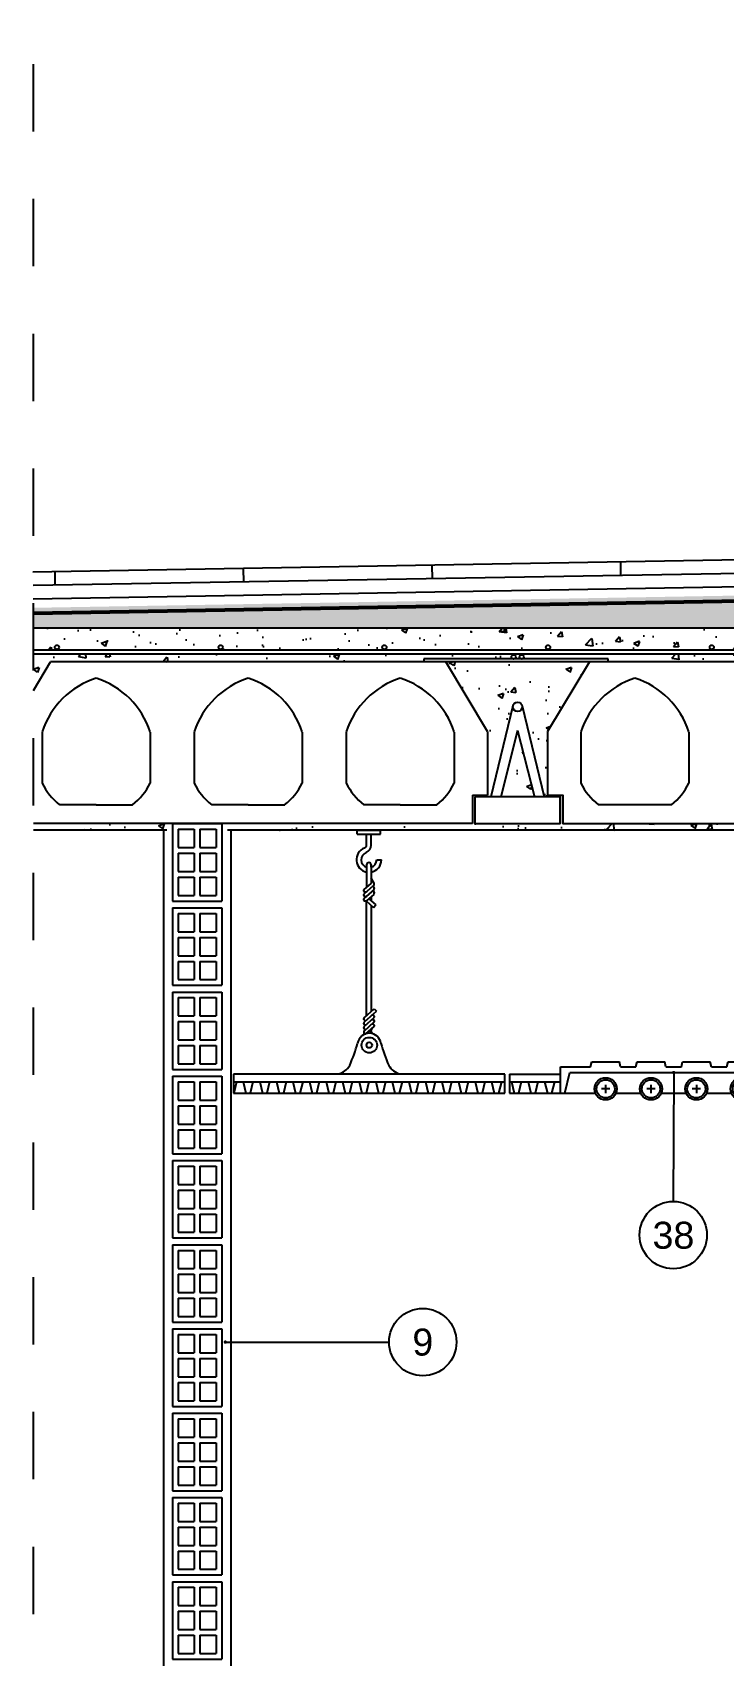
# Model space of a CAD drawing. Header units: millimetres. Extents: x 329.7 to 341.5, y 196.8 to 208.7.
# Drawn here: x 336.68 to 337.706, y 203.404 to 205.819 of the extents above; entities that cross this region are included whole.
import ezdxf
from ezdxf.enums import TextEntityAlignment as Align

# ---------------------------------------------------------------- set-up
doc = ezdxf.new("R2010")
doc.units = ezdxf.units.MM
for name, pattern in [('CYPELINEA', [0]), ('TRAZO_Y_PUNTO', [1, 0.5, -0.25, 0, -0.25]), ('TRAZOS', [0.75, 0.5, -0.25]), ('TRAZOS2', [9.525, 6.35, -3.175])]:
    doc.linetypes.add(name, pattern=pattern)
for name, color, linetype in [('0-CYPE2', 4, 'CYPELINEA'), ('01', 9, 'Continuous'), ('013', 1, 'Continuous'), ('015', 1, 'Continuous'), ('CIANO', 4, 'Continuous'), ('FONDO', 1, 'Continuous'), ('MIA', 3, 'Continuous'), ('MUROS', 2, 'Continuous'), ('sombra', 9, 'Continuous')]:
    doc.layers.add(name, color=color, linetype=linetype)
doc.styles.add('romans', font='romans.shx')
doc.styles.add('SMALL', font='ARIAL.TTF', dxfattribs={"height": 0.1})
doc.dimstyles.new('20', dxfattribs={"dimscale": 0.02, "dimtxt": 2, "dimasz": 1, "dimexe": 1, "dimexo": 1, "dimgap": 1, "dimtad": 0, "dimtih": 1, "dimtoh": 1, "dimzin": 1, "dimdsep": 46, "dimtxsty": 'romans', "dimblk1": 'ARCHTICK', "dimblk2": 'DOTSMALL', "dimsah": 1, "dimcen": 0.5, "dimclrd": 1, "dimclre": 1, "dimclrt": 4, "dimadec": 0, "dimazin": 0, "dimtfac": 1, "dimtofl": 0, "dimtmove": 0, "dimatfit": 3, "dimldrblk": 'DOTSMALL', "dimfxl": 1, "dimtolj": 1, "dimtzin": 0, "dimarcsym": 0})
pattern_1 = [(50, (-466.01069, -634.69205), (0.086071222, -0.007530256), [0.009, -0.099]), (355, (-466.01069, -634.69205), (-0.01665016, 0.090263056), [0.0072, -0.0792]), (100.4514, (-466.00352, -634.69268), (0.069421126, 0.082732745), [0.007648823, -0.0841370534]), (46.1842, (-466.01069, -634.66805), (0.128068926, -0.019862282), [0.0135, -0.1485]), (96.6356, (-466.00002, -634.6697), (0.112159525, 0.116894145), [0.011473235, -0.12620556]), (351.1842, (-466.01069, -634.66805), (0.112159433, 0.116894232), [0.0108, -0.1188]), (21, (-465.99869, -634.67405), (0.0716288463, -0.048314267), [0.009, -0.099]), (326, (-465.99869, -634.67405), (0.02919784, 0.0870180054), [0.0072, -0.0792]), (71.4514, (-465.99272, -634.67808), (0.1008267154, 0.0387036596), [0.007648823, -0.0841370534]), (37.5, (-466.01069, -634.69205), (0.0014591826, 0.0399472625), [0, -0.07824, 0, -0.0804, 0, -0.0795]), (7.5, (-466.01069, -634.69205), (0.0315683445, 0.0473294054), [0, -0.04584, 0, -0.07644, 0, -0.0303]), (327.5, (-466.03745, -634.69205), (0.0640586923, -0.0027065846), [0, -0.03, 0, -0.0936, 0, -0.1242]), (317.5, (-466.04945, -634.69205), (0.0699823403, 0.012012598), [0, -0.039, 0, -0.06216, 0, -0.0882])]

# ---------------------------------------------------------------- blocks, each defined once
blk = doc.blocks.new('A$C58C35A27')
at = {"layer": 'MIA'}
for p, q in [((-0.0366, 0.115), (0.0366, 0.115)), ((-0.0366, 0.115), (-0.0366, 0)), ((-0.0282, 0.1066), (-0.0042, 0.1066)), ((-0.0282, 0.1066), (-0.0282, 0.0795)), ((-0.0042, 0.1066), (-0.0042, 0.0795)), ((0.0042, 0.1066), (0.0282, 0.1066)), ((0.0042, 0.1066), (0.0042, 0.0795)), ((0.0282, 0.1066), (0.0282, 0.0795)), ((0.0366, 0.115), (0.0366, 0)), ((-0.0282, 0.0795), (-0.0042, 0.0795)), ((0.0042, 0.0795), (0.0282, 0.0795)), ((-0.0282, 0.0711), (-0.0042, 0.0711)), ((-0.0282, 0.0711), (-0.0282, 0.0439)), ((-0.0042, 0.0711), (-0.0042, 0.0439)), ((0.0042, 0.0711), (0.0282, 0.0711)), ((0.0042, 0.0711), (0.0042, 0.0439)), ((0.0282, 0.0711), (0.0282, 0.0439)), ((-0.0282, 0.0439), (-0.0042, 0.0439)), ((-0.0282, 0.0355), (-0.0042, 0.0355)), ((-0.0282, 0.0355), (-0.0282, 0.0084)), ((-0.0042, 0.0355), (-0.0042, 0.0084)), ((0.0042, 0.0439), (0.0282, 0.0439)), ((0.0042, 0.0355), (0.0282, 0.0355)), ((0.0042, 0.0355), (0.0042, 0.0084)), ((0.0282, 0.0355), (0.0282, 0.0084)), ((-0.0366, 0), (0.0366, 0)), ((-0.0282, 0.0084), (-0.0042, 0.0084)), ((0.0042, 0.0084), (0.0282, 0.0084))]:
    blk.add_line(p, q, dxfattribs=at)
blk = doc.blocks.new('A$C4C2F35BB')
at = {"layer": 'FONDO'}
for p, q in [((0.0068, 0.0283), (0.0824, 0.0283)), ((0.0068, 0.0283), (0.0068, 0)), ((0.0824, 0.039), (0.1272, 0.039)), ((0.0824, 0), (0.0824, 0.039)), ((0.089, 0), (0.0966, 0.0304)), ((0.0966, 0.0304), (0.4046, 0.0304)), ((0.1272, 0.039), (0.1291, 0.0465)), ((0.1291, 0.0465), (0.1699, 0.0465)), ((0.1718, 0.039), (0.1699, 0.0465)), ((0.1718, 0.039), (0.1946, 0.039)), ((0.1946, 0.039), (0.1965, 0.0465)), ((0.1965, 0.0465), (0.2373, 0.0465)), ((0.2391, 0.039), (0.2373, 0.0465)), ((0.2391, 0.039), (0.262, 0.039)), ((0.262, 0.039), (0.2639, 0.0465)), ((0.2639, 0.0465), (0.3047, 0.0465)), ((0.3065, 0.039), (0.3047, 0.0465)), ((0.3065, 0.039), (0.3294, 0.039)), ((0.3294, 0.039), (0.3313, 0.0465)), ((0.3313, 0.0465), (0.3721, 0.0465)), ((0.3739, 0.039), (0.3721, 0.0465)), ((0.3739, 0.039), (0.4188, 0.039)), ((0.4121, 0), (0.4046, 0.0304)), ((0.4188, 0.039), (0.4188, 0)), ((0.4188, 0.0283), (0.4943, 0.0283)), ((0.4943, 0), (0.4943, 0.0283)), ((0.0068, 0.0169), (0.0824, 0.0169)), ((0.0098, 0.0169), (0.0138, 0)), ((0.0242, 0.0169), (0.0202, 0)), ((0.0344, 0.0169), (0.0384, 0)), ((0.0488, 0.0169), (0.0448, 0)), ((0.059, 0.0169), (0.063, 0)), ((0.0734, 0.0169), (0.0694, 0)), ((0.1161, 0), (0.1342, 0)), ((0.1557, 0.0063), (0.1433, 0.0063)), ((0.1495, 0.0125), (0.1495, 0)), ((0.1648, 0), (0.2016, 0)), ((0.2231, 0.0063), (0.2107, 0.0063)), ((0.2169, 0.0125), (0.2169, 0)), ((0.2322, 0), (0.269, 0)), ((0.2905, 0.0063), (0.2781, 0.0063)), ((0.2843, 0.0125), (0.2843, 0)), ((0.2995, 0), (0.3364, 0)), ((0.3579, 0.0063), (0.3455, 0.0063)), ((0.3517, 0.0125), (0.3517, 0)), ((0.4188, 0.0169), (0.4943, 0.0169)), ((0.4278, 0.0169), (0.4318, 0)), ((0.4422, 0.0169), (0.4382, 0)), ((0.4523, 0.0169), (0.4563, 0)), ((0.4668, 0.0169), (0.4628, 0)), ((0.4769, 0.0169), (0.4809, 0)), ((0.4914, 0.0169), (0.4874, 0)), ((0.0068, 0), (0.1161, 0)), ((0.3669, 0), (0.4943, 0))]:
    blk.add_line(p, q, dxfattribs=at)
for centre, radius in [((0.1495, 0.0063), 0.0165), ((0.1495, 0.0063), 0.0135), ((0.2169, 0.0063), 0.0165), ((0.2169, 0.0063), 0.0135), ((0.2843, 0.0063), 0.0165), ((0.2843, 0.0063), 0.0135), ((0.3517, 0.0063), 0.0165), ((0.3517, 0.0063), 0.0135)]:
    blk.add_circle(centre, radius, dxfattribs=at)
blk = doc.blocks.new('_DOTSMALL')
at = {"color": 0, "linetype": 'ByBlock', "const_width": 0.5}
blk.add_lwpolyline([(-0.0625, 0, 1), (0.0625, 0, 1)], format="xyb", close=True, dxfattribs=at)

msp = doc.modelspace()

# ---------------------------------------------------------------- hatches: boundary and pattern name
at = {"layer": 'sombra', "linetype": 'Continuous', "ltscale": 0.07}
h = msp.add_hatch(dxfattribs=at)
h.set_pattern_fill('AR-SAND', color=256, scale=0.01, style=0)
h.set_pattern_definition([(37.5, (-466.010691, -634.69205), (-0.00062993358, 0.0192682377), [0, -0.0152, 0, -0.017, 0, -0.01625]), (7.5, (-466.010691, -634.69205), (0.01769776705, 0.02822146065), [0, -0.0082, 0, -0.0137, 0, -0.00525]), (327.5, (-466.022991, -634.69205), (0.03114141862, 5.659054e-05), [0, -0.005, 0, -0.018, 0, -0.0235]), (317.5, (-466.022991, -634.69205), (0.03006126605, 0.00877675565), [0, -0.0025, 0, -0.0118, 0, -0.0135])])
h.paths.add_polyline_path([(336.6817, 204.9655), (336.6817, 204.9354), (338.1145, 204.9354), (338.1145, 204.9904)])
h = msp.add_hatch(dxfattribs=at)
h.set_pattern_fill('AR-CONC,_O', color=256, scale=0.012)
h.set_pattern_definition(pattern_1)
h.paths.add_polyline_path([(337.5075, 204.886), (337.2933, 204.886), (337.3558, 204.7818), (337.3558, 204.6877), (337.3334, 204.6877), (337.3334, 204.6454), (336.6817, 204.6454), (336.6817, 204.6354), (338.3745, 204.6354), (338.3745, 204.9354), (338.3645, 204.9354), (338.3645, 204.6454), (338.2638, 204.6454), (338.137, 204.6454), (338.137, 204.685), (338.1609, 204.685), (338.1935, 204.8201, -0.81661), (338.2073, 204.8201), (338.2399, 204.685), (338.2638, 204.685), (338.2638, 204.6454), (338.3645, 204.6454), (338.3645, 204.9354), (336.6817, 204.9354), (336.6817, 204.9033), (338.2637, 204.9033), (338.2637, 204.897), (337.9285, 204.897), (336.6817, 204.897), (336.6817, 204.843), (336.7071, 204.8854), (337.2614, 204.8854), (337.2614, 204.8897), (337.3931, 204.8897, -0.300077), (337.3912, 204.8926, -1), (337.3975, 204.8926, -0.300077), (337.3956, 204.8897), (337.4052, 204.8897, -0.300077), (337.4033, 204.8926, -1), (337.4096, 204.8926, -0.300077), (337.4077, 204.8897), (337.5351, 204.8897), (337.5351, 204.8854), (338.0614, 204.8854), (338.0614, 204.8897), (338.1931, 204.8897, -0.300077), (338.1912, 204.8926, -1), (338.1975, 204.8926, -0.300077), (338.1956, 204.8897), (338.2052, 204.8897, -0.300077), (338.2033, 204.8926, -1), (338.2096, 204.8926, -0.300077), (338.2077, 204.8897), (338.2637, 204.8897), (338.2637, 204.886), (338.0933, 204.886), (338.1558, 204.7818), (338.1558, 204.6877), (338.1334, 204.6877), (338.1334, 204.6454), (337.4674, 204.6454), (337.4674, 204.6877), (337.4596, 204.6877), (337.445, 204.6877), (337.445, 204.7818)])
h.paths.add_polyline_path([(337.4073, 204.8201), (337.4399, 204.685), (337.4638, 204.685), (337.4638, 204.6454), (337.337, 204.6454), (337.337, 204.685), (337.3609, 204.685), (337.3935, 204.8201, -0.81661)], flags=17)
h.paths.add_polyline_path([(337.4425, 204.907, -1), (337.4489, 204.907, -1)], flags=17)
h.paths.add_polyline_path([(337.1994, 204.907, -1), (337.2058, 204.907, -1)], flags=17)
h.paths.add_polyline_path([(337.692, 204.907, -1), (337.6856, 204.907, -1)], flags=17)
h.paths.add_polyline_path([(337.8004, 204.9154), (337.8004, 204.9254), (338.3365, 204.9254, -0.414214), (338.3545, 204.9074), (338.3545, 204.6734, -0.414214), (338.3365, 204.6554), (338.3045, 204.6554, -0.414214), (338.2865, 204.6734), (338.2865, 204.9074, -0.11565), (338.2883, 204.9154)], flags=17)
h.paths.add_polyline_path([(336.9563, 204.907, -1), (336.9626, 204.907, -1)], flags=17)
h.paths.add_polyline_path([(337.9351, 204.907, -1), (337.9288, 204.907, -1)], flags=16)
h.paths.add_polyline_path([(336.7132, 204.907, -1), (336.7195, 204.907, -1)], flags=17)
h.paths.add_polyline_path([(338.1712, 204.907, -1), (338.1649, 204.907, -1)], flags=16)
h.paths.add_polyline_path([(338.3205, 204.6654, -0.414214), (338.3125, 204.6734, -1), (338.3285, 204.6734, -0.414214), (338.3205, 204.6654), (338.3365, 204.6654, 0.414214), (338.3445, 204.6734), (338.3445, 204.8899), (338.317, 204.8625), (338.31, 204.8696), (338.3421, 204.9017, 0.668179), (338.3365, 204.9154, -0.668179), (338.3421, 204.9017), (338.31, 204.8696), (338.317, 204.8625), (338.3445, 204.8899), (338.3445, 204.6734, -0.414214), (338.3365, 204.6654)], flags=16)
h.paths.add_polyline_path([(338.3285, 204.9074, -1), (338.3125, 204.9074, -1)], flags=0)
h = msp.add_hatch(dxfattribs=at)
h.set_pattern_fill('AR-CONC,_O', color=256, scale=0.012)
h.set_pattern_definition(pattern_1)
h.paths.add_polyline_path([(337.4004, 204.7836), (337.3753, 204.685), (337.4255, 204.685)], flags=16)
h.paths.add_polyline_path([(338.2004, 204.7836), (338.1753, 204.685), (338.2255, 204.685)], flags=16)
h.paths.add_polyline_path([(338.3645, 204.9354), (336.6817, 204.9354), (336.6817, 204.9033), (338.2637, 204.9033), (338.2637, 204.897), (337.9285, 204.897), (336.6817, 204.897), (336.6817, 204.843), (336.7071, 204.8854), (337.2614, 204.8854), (337.2614, 204.8897), (337.3931, 204.8897, -0.300077), (337.3912, 204.8926, -1), (337.3975, 204.8926, -0.300077), (337.3956, 204.8897), (337.4052, 204.8897, -0.300077), (337.4033, 204.8926, -1), (337.4096, 204.8926, -0.300077), (337.4077, 204.8897), (337.5351, 204.8897), (337.5351, 204.8854), (338.0614, 204.8854), (338.0614, 204.8897), (338.1931, 204.8897, -0.300077), (338.1912, 204.8926, -1), (338.1975, 204.8926, -0.300077), (338.1956, 204.8897), (338.2052, 204.8897, -0.300077), (338.2033, 204.8926, -1), (338.2096, 204.8926, -0.300077), (338.2077, 204.8897), (338.2637, 204.8897), (338.2637, 204.886), (338.0933, 204.886), (338.1558, 204.7818), (338.1558, 204.6877), (338.1334, 204.6877), (338.1334, 204.6454), (337.4674, 204.6454), (337.4674, 204.6877), (337.445, 204.6877), (337.445, 204.7818), (337.5075, 204.886), (337.2933, 204.886), (337.3558, 204.7818), (337.3558, 204.6877), (337.3334, 204.6877), (337.3334, 204.6454), (336.6817, 204.6454), (336.6817, 204.6354), (338.3745, 204.6354), (338.3745, 204.9354), (338.3645, 204.9354), (338.3645, 204.6454), (338.2638, 204.6454), (338.137, 204.6454), (338.137, 204.685), (338.1609, 204.685), (338.1935, 204.8201, -0.81661), (338.2073, 204.8201), (338.2399, 204.685), (338.2638, 204.685), (338.2638, 204.6454), (338.3645, 204.6454)])
h.paths.add_polyline_path([(338.3365, 204.9154, -0.668179), (338.3421, 204.9017), (338.31, 204.8696), (338.317, 204.8625), (338.3492, 204.8946, 0.668179), (338.3365, 204.9254), (337.8004, 204.9254), (337.8004, 204.9154)], flags=17)
h.paths.add_polyline_path([(338.3125, 204.6734, -1), (338.3285, 204.6734, -1)], flags=17)
h.paths.add_polyline_path([(338.3125, 204.9074, -1), (338.3285, 204.9074, -1)], flags=16)
h.paths.add_polyline_path([(338.1649, 204.907, -1), (338.1712, 204.907, -1)], flags=16)
h.paths.add_polyline_path([(337.9288, 204.907, -1), (337.9351, 204.907, -1)], flags=16)
h.paths.add_polyline_path([(337.6856, 204.907, -1), (337.692, 204.907, -1)], flags=17)
h.paths.add_polyline_path([(337.4638, 204.685), (337.4638, 204.6454), (337.337, 204.6454), (337.337, 204.685), (337.3609, 204.685), (337.3935, 204.8201, -0.81661), (337.4073, 204.8201), (337.4399, 204.685)], flags=17)
h.paths.add_polyline_path([(337.4425, 204.907, -1), (337.4489, 204.907, -1)], flags=17)
h.paths.add_polyline_path([(337.1994, 204.907, -1), (337.2058, 204.907, -1)], flags=17)
h.paths.add_polyline_path([(336.9563, 204.907, -1), (336.9626, 204.907, -1)], flags=17)
h.paths.add_polyline_path([(336.7132, 204.907, -1), (336.7195, 204.907, -1)], flags=17)

# ---------------------------------------------------------------- linework, layer by layer
at = {"layer": '0-CYPE2', "color": 5, "linetype": 'TRAZO_Y_PUNTO', "ltscale": 0.05, "const_width": 0.003}
msp.add_lwpolyline([(338.1145, 204.9354), (338.1145, 204.9354), (336.6817, 204.9354), (338.1145, 204.9354), (338.1145, 204.9803)], dxfattribs=at)
at = {"layer": '01'}
for p, q in [((338.1134, 205.0433), (336.6806, 205.0184)), ((338.1138, 205.0233), (336.681, 204.9984)), ((338.1141, 205.0033), (336.6813, 204.9784)), ((338.1145, 204.9833), (336.6817, 204.9584)), ((338.1145, 204.9803), (336.6817, 204.9554))]:
    msp.add_line(p, q, dxfattribs=at)
at = {"layer": '01', "linetype": 'Continuous', "ltscale": 0.07}
for p, q in [((336.714, 204.999), (336.7136, 205.019)), ((336.9939, 205.0038), (336.9936, 205.0238)), ((337.2739, 205.0087), (337.2735, 205.0287)), ((337.5538, 205.0136), (337.5535, 205.0336)), ((337.5538, 205.0136), (337.5535, 205.0336))]:
    msp.add_line(p, q, dxfattribs=at)
at = {"layer": '013'}
for p, q in [((338.3745, 204.9354), (336.6817, 204.9354)), ((336.6817, 204.9033), (338.2637, 204.9033)), ((336.6817, 204.897), (337.9284, 204.897)), ((336.6817, 204.843), (336.7071, 204.8854)), ((337.2937, 204.8854), (336.7071, 204.8854)), ((337.5351, 204.8897), (337.2614, 204.8897)), ((337.2614, 204.8897), (337.2614, 204.886)), ((337.2937, 204.886), (337.5351, 204.886)), ((337.3558, 204.7818), (337.2937, 204.8854)), ((337.5351, 204.886), (337.5351, 204.8897)), ((337.3935, 204.8201), (337.3609, 204.685)), ((337.4073, 204.8201), (337.4399, 204.685)), ((336.6945, 204.7812), (336.6945, 204.7054)), ((336.8548, 204.7812), (336.8548, 204.7054)), ((336.9202, 204.7812), (336.9202, 204.7054)), ((337.0806, 204.7812), (337.0806, 204.7054)), ((337.146, 204.7812), (337.146, 204.7054)), ((337.3063, 204.7812), (337.3063, 204.7054)), ((337.3558, 204.7818), (337.3558, 204.6877)), ((337.4004, 204.7836), (337.3753, 204.685)), ((337.4004, 204.7836), (337.4255, 204.685)), ((337.4945, 204.7812), (337.4945, 204.7054)), ((337.6548, 204.7812), (337.6548, 204.7054)), ((337.3334, 204.6877), (337.3558, 204.6877)), ((337.3334, 204.6877), (337.3334, 204.6454)), ((337.3334, 204.6877), (337.3412, 204.6877)), ((336.7746, 204.6733), (336.7205, 204.6733)), ((336.7746, 204.6733), (336.8288, 204.6733)), ((337.0004, 204.6733), (336.9462, 204.6733)), ((337.0004, 204.6733), (337.0546, 204.6733)), ((337.2262, 204.6733), (337.172, 204.6733)), ((337.2262, 204.6733), (337.2803, 204.6733)), ((337.3334, 204.6454), (336.6817, 204.6454)), ((337.4674, 204.6454), (338.1334, 204.6454))]:
    msp.add_line(p, q, dxfattribs=at)
for points in [[(337.4596, 204.6877), (337.4674, 204.6877), (337.4674, 204.6454), (338.1334, 204.6454), (338.1334, 204.6877), (338.1558, 204.6877), (338.1558, 204.7818), (338.0937, 204.8854), (337.5071, 204.8854), (337.445, 204.7818), (337.445, 204.6877), (337.4674, 204.6877)], [(337.6288, 204.6733), (337.5746, 204.6733), (337.5205, 204.6733)]]:
    msp.add_lwpolyline(points, dxfattribs=at)
msp.add_lwpolyline([(337.337, 204.685), (337.337, 204.6454), (337.4638, 204.6454), (337.4638, 204.685), (337.4638, 204.6454), (337.4638, 204.685)], close=True, dxfattribs=at)
for centre, radius in [((336.7164, 204.907), 0.00317), ((336.9595, 204.907), 0.00317), ((337.2026, 204.907), 0.00317), ((337.3944, 204.8926), 0.00317), ((337.4065, 204.8926), 0.00317), ((337.4457, 204.907), 0.00317), ((337.6888, 204.907), 0.00317), ((337.4004, 204.8187), 0.00703)]:
    msp.add_circle(centre, radius, dxfattribs=at)
at = {"layer": '013', "ltscale": 1.5}
for centre in [(337.6316, 204.0347), (337.2597, 203.8759)]:
    msp.add_circle(centre, 0.05, dxfattribs=at)
at = {"layer": '013'}
for centre, radius, start, end in [((336.8121, 204.7433), 0.1236, 107.6458, 162.1197), ((336.7372, 204.7433), 0.1236, 17.8803, 72.3542), ((337.0379, 204.7433), 0.1236, 107.6458, 162.1197), ((336.9629, 204.7433), 0.1236, 17.8803, 72.3542), ((337.2636, 204.7433), 0.1236, 107.6458, 162.1197), ((337.1887, 204.7433), 0.1236, 17.8803, 72.3542), ((337.6121, 204.7433), 0.1236, 107.6458, 162.1197), ((337.5372, 204.7433), 0.1236, 17.8803, 72.3542), ((336.7746, 204.7437), 0.0888, 205.4902, 232.4232), ((336.7746, 204.7437), 0.0888, 307.5768, 334.5098), ((337.0004, 204.7437), 0.0888, 205.4902, 232.4232), ((337.0004, 204.7437), 0.0888, 307.5768, 334.5098), ((337.2262, 204.7437), 0.0888, 205.4902, 232.4232), ((337.2262, 204.7437), 0.0888, 307.5768, 334.5098), ((337.5746, 204.7437), 0.0888, 205.4902, 232.4232), ((337.5746, 204.7437), 0.0888, 307.5768, 334.5098)]:
    msp.add_arc(centre, radius, start, end, dxfattribs=at)
at = {"layer": '015', "linetype": 'TRAZOS2', "ltscale": 0.007}
msp.add_line((336.6817, 199.0723), (336.6817, 206.1606), dxfattribs=at)
at = {"layer": '015', "linetype": 'TRAZOS', "ltscale": 0.05, "const_width": 0.003}
msp.add_lwpolyline([(338.1145, 204.9818), (336.6817, 204.9569)], dxfattribs=at)
at = {"layer": 'FONDO'}
for p, q in [((337.1622, 204.6296), (337.1622, 204.6354)), ((337.1622, 204.6354), (337.1969, 204.6354)), ((337.1622, 204.6296), (337.1969, 204.6296)), ((337.1761, 204.6135), (337.1761, 204.6296)), ((337.1831, 204.6135), (337.1831, 204.6296)), ((337.1969, 204.6296), (337.1969, 204.6354)), ((337.1763, 204.5841), (337.1763, 204.5508)), ((337.1832, 204.5806), (337.1829, 204.5841)), ((337.1829, 204.5841), (337.1829, 204.5571)), ((337.1912, 204.5916), (337.1982, 204.5916)), ((337.1912, 204.5916), (337.1982, 204.5916)), ((337.1826, 204.5564), (337.1723, 204.5473)), ((337.1876, 204.557), (337.1829, 204.5648)), ((337.186, 204.5528), (337.1723, 204.5407)), ((337.1868, 204.547), (337.1723, 204.534)), ((337.1734, 204.544), (337.1746, 204.5438)), ((337.1734, 204.5374), (337.1746, 204.5372)), ((337.1734, 204.5307), (337.1746, 204.5306)), ((337.1734, 204.5307), (337.1746, 204.5306)), ((337.1757, 204.5307), (337.1867, 204.5209)), ((337.1763, 204.3607), (337.1763, 204.5302)), ((337.1868, 204.5403), (337.1766, 204.5312)), ((337.1796, 204.5339), (337.19, 204.5246)), ((337.1829, 204.5368), (337.1829, 204.5309)), ((337.1877, 204.55), (337.1877, 204.5488)), ((337.1877, 204.5434), (337.1877, 204.5422)), ((337.1837, 204.3673), (337.1837, 204.5236)), ((337.1867, 204.5209), (337.19, 204.5246)), ((337.173, 204.3578), (337.1874, 204.3706)), ((337.173, 204.3512), (337.1907, 204.3669)), ((337.1864, 204.3608), (337.1852, 204.3609)), ((337.1874, 204.3706), (337.1907, 204.3669)), ((337.1721, 204.3547), (337.1721, 204.356)), ((337.1721, 204.3481), (337.1721, 204.3493)), ((337.1721, 204.3415), (337.1721, 204.3427)), ((337.173, 204.3446), (337.1875, 204.3575)), ((337.173, 204.3379), (337.1875, 204.3509)), ((337.1753, 204.3334), (337.1875, 204.3442)), ((337.1815, 204.3348), (337.1834, 204.3388)), ((337.1834, 204.3356), (337.1825, 204.3369)), ((337.1834, 204.3388), (337.1845, 204.3416)), ((337.1864, 204.3542), (337.1852, 204.3543)), ((337.1864, 204.3475), (337.1852, 204.3477)), ((337.1811, 204.334), (337.1815, 204.3348)), ((337.185, 204.3335), (337.1834, 204.3356)), ((337.3816, 204.2737), (336.9787, 204.2737)), ((336.9787, 204.2737), (336.9787, 204.2454)), ((337.3816, 204.2454), (337.3816, 204.2737)), ((336.9787, 204.2622), (337.3793, 204.2622)), ((336.9787, 204.2454), (337.3816, 204.2454)), ((336.9829, 204.2622), (336.9789, 204.2454)), ((336.9931, 204.2622), (336.9971, 204.2454)), ((337.0075, 204.2622), (337.0035, 204.2454)), ((337.0177, 204.2622), (337.0217, 204.2454)), ((337.0321, 204.2622), (337.0281, 204.2454)), ((337.0422, 204.2622), (337.0462, 204.2454)), ((337.0567, 204.2622), (337.0527, 204.2454)), ((337.0668, 204.2622), (337.0708, 204.2454)), ((337.0813, 204.2622), (337.0773, 204.2454)), ((337.0914, 204.2622), (337.0954, 204.2454)), ((337.1058, 204.2622), (337.1018, 204.2454)), ((337.116, 204.2622), (337.12, 204.2454)), ((337.1304, 204.2622), (337.1264, 204.2454)), ((337.1406, 204.2622), (337.1446, 204.2454)), ((337.155, 204.2622), (337.151, 204.2454)), ((337.1652, 204.2622), (337.1692, 204.2454)), ((337.1796, 204.2622), (337.1756, 204.2454)), ((337.1898, 204.2622), (337.1938, 204.2454)), ((337.2042, 204.2622), (337.2002, 204.2454)), ((337.2143, 204.2622), (337.2183, 204.2454)), ((337.2288, 204.2622), (337.2248, 204.2454)), ((337.2389, 204.2622), (337.2429, 204.2454)), ((337.2534, 204.2622), (337.2494, 204.2454)), ((337.2635, 204.2622), (337.2675, 204.2454)), ((337.2779, 204.2622), (337.2739, 204.2454)), ((337.2881, 204.2622), (337.2921, 204.2454)), ((337.3025, 204.2622), (337.2985, 204.2454)), ((337.3127, 204.2622), (337.3167, 204.2454)), ((337.3271, 204.2622), (337.3231, 204.2454)), ((337.3373, 204.2622), (337.3413, 204.2454)), ((337.3517, 204.2622), (337.3477, 204.2454)), ((337.3618, 204.2622), (337.3658, 204.2454)), ((337.3763, 204.2622), (337.3723, 204.2454))]:
    msp.add_line(p, q, dxfattribs=at)
at = {"layer": 'FONDO', "linetype": 'Continuous', "ltscale": 0.07}
msp.add_line((337.2264, 204.2737), (337.134, 204.2737), dxfattribs=at)
at = {"layer": 'FONDO'}
for radius in [0.0115, 0.0042]:
    msp.add_circle((337.1802, 204.3166), radius, dxfattribs=at)
for centre, radius, start, end in [((337.1796, 204.5916), 0.0186, 110.4873, 259.7966), ((337.1796, 204.5916), 0.0116, 110.4873, 253.5351), ((337.1714, 204.6135), 0.00466, 290.4873, 0), ((337.1714, 204.6135), 0.0116, 290.4873, 0), ((337.1796, 204.5841), 0.0033, 0, 180), ((337.1796, 204.5916), 0.0116, 286.4649, 0), ((337.1796, 204.5916), 0.0186, 280.2034, 0), ((337.182, 204.5571), 0.000825, 311.6335, 0), ((337.1827, 204.5565), 0.00495, 311.6335, 5.1046), ((337.1744, 204.5458), 0.00258, 145.3939, 206.9276), ((337.1744, 204.5392), 0.00258, 145.3939, 206.9276), ((337.1744, 204.5326), 0.00258, 145.3939, 206.9276), ((337.1742, 204.5473), 0.00338, 230.8185, 273.0177), ((337.1742, 204.5406), 0.00338, 230.8185, 273.0177), ((337.1742, 204.534), 0.00338, 230.8185, 273.0177), ((337.1749, 204.5463), 0.00248, 263.2671, 311.6335), ((337.1749, 204.5397), 0.00248, 263.2671, 311.6335), ((337.1749, 204.5331), 0.00248, 263.2671, 311.6335), ((337.1857, 204.5492), 0.00258, 56.3394, 117.8732), ((337.1857, 204.5426), 0.00258, 56.3394, 117.8732), ((337.1852, 204.5488), 0.00248, 311.6335, 0), ((337.1852, 204.5422), 0.00248, 311.6335, 0), ((337.1843, 204.5496), 0.00338, 350.2494, 32.4486), ((337.1843, 204.543), 0.00338, 350.2494, 32.4486), ((337.1849, 204.3585), 0.00248, 83.2671, 131.6335), ((337.1855, 204.3575), 0.00338, 50.8185, 93.0177), ((337.1746, 204.356), 0.00248, 131.6335, 180), ((337.1755, 204.3552), 0.00338, 170.2494, 212.4486), ((337.1746, 204.3493), 0.00248, 131.6335, 180), ((337.1755, 204.3486), 0.00338, 170.2494, 212.4486), ((337.1746, 204.3427), 0.00248, 131.6335, 180), ((337.1755, 204.3419), 0.00338, 170.2494, 212.4486), ((337.1746, 204.3361), 0.00248, 131.6335, 180), ((337.1741, 204.3555), 0.00258, 236.3394, 297.8732), ((337.1741, 204.3489), 0.00258, 236.3394, 297.8732), ((337.1741, 204.3423), 0.00258, 236.3394, 297.8732), ((337.1849, 204.3518), 0.00248, 83.2671, 131.6335), ((337.1849, 204.3452), 0.00248, 83.2671, 131.6335), ((337.1855, 204.3509), 0.00338, 50.8185, 93.0177), ((337.1855, 204.3443), 0.00338, 50.8185, 93.0177), ((337.1854, 204.359), 0.00258, 325.3939, 26.9276), ((337.1854, 204.3523), 0.00258, 325.3939, 26.9276), ((337.1854, 204.3457), 0.00258, 325.3939, 26.9276), ((336.9213, 204.3874), 0.251, 336.3008, 344.2853), ((337.1802, 204.3166), 0.0175, 87.5229, 170.7625), ((337.1755, 204.3353), 0.00338, 170.2494, 212.4486), ((337.1741, 204.3357), 0.00258, 236.3394, 297.8732), ((337.1331, 204.3684), 0.0555, 321.2331, 323.1447), ((337.1802, 204.3166), 0.0175, 9.2375, 87.5229), ((337.439, 204.3874), 0.251, 195.7147, 203.6992), ((337.1291, 204.2982), 0.0249, 281.2226, 332.1247), ((337.2312, 204.2982), 0.0249, 207.8753, 258.7774)]:
    msp.add_arc(centre, radius, start, end, dxfattribs=at)
at = {"layer": 'MUROS'}
for p, q in [((336.8795, 204.6354), (336.6817, 204.6354)), ((338.3745, 204.6354), (336.9695, 204.6354))]:
    msp.add_line(p, q, dxfattribs=at)
at = {"layer": 'MUROS', "linetype": 'Continuous', "ltscale": 0.07}
for p, q in [((336.8745, 204.6354), (336.8745, 203.3954)), ((336.9745, 204.6354), (336.9745, 203.3954))]:
    msp.add_line(p, q, dxfattribs=at)

# ---------------------------------------------------------------- block references
at = {"layer": '01', "linetype": 'Continuous', "ltscale": 0.07}
for name, p in [('A$C58C35A27', (336.9245, 204.5304)), ('A$C58C35A27', (336.9245, 204.4054)), ('A$C58C35A27', (336.9245, 204.2804)), ('A$C4C2F35BB', (337.3816, 204.2454)), ('A$C58C35A27', (336.9245, 204.1554)), ('A$C58C35A27', (336.9245, 204.0304)), ('A$C58C35A27', (336.9245, 203.9054)), ('A$C58C35A27', (336.9245, 203.7804)), ('A$C58C35A27', (336.9245, 203.6554)), ('A$C58C35A27', (336.9245, 203.5304)), ('A$C58C35A27', (336.9245, 203.4054))]:
    msp.add_blockref(name, p, dxfattribs=at)

# ---------------------------------------------------------------- texts
at = {"layer": 'CIANO', "style": 'SMALL'}
for s, p in [('38', (337.6318, 204.0345)), ('9', (337.2597, 203.8759))]:
    msp.add_text(s, height=0.04, dxfattribs=at).set_placement(p, align=Align.MIDDLE_CENTER)

# ---------------------------------------------------------------- leaders
at = {"layer": '01', "color": 3, "ltscale": 1.5}
msp.add_leader([(336.9665, 203.8759), (337.2097, 203.8759)], dimstyle='20', override={"dimldrblk": 'DOTSMALL'}, dxfattribs=at)
at = {"layer": '013', "color": 3, "ltscale": 1.5}
msp.add_leader([(337.6322, 204.2758), (337.6316, 204.0847)], dimstyle='20', override={"dimldrblk": 'DOTSMALL'}, dxfattribs=at)

doc.saveas('drawing.dxf')
